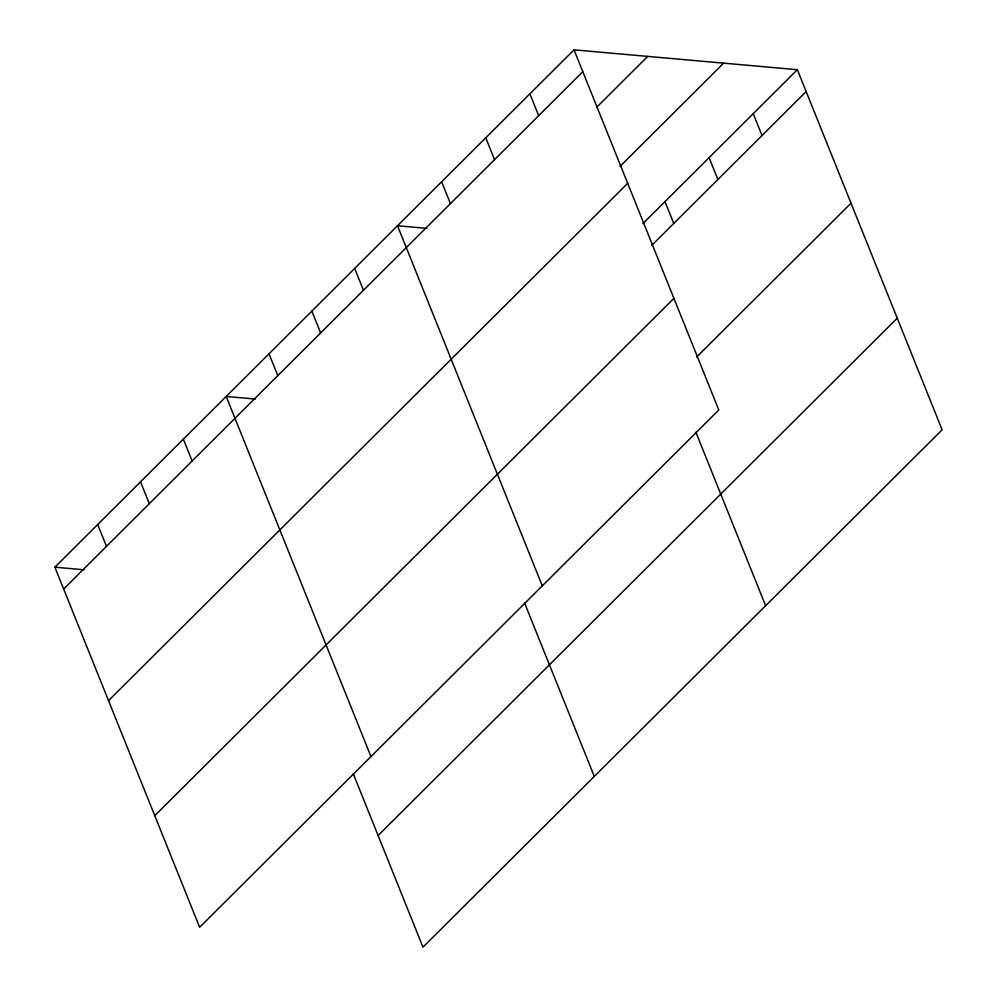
<?xml version="1.0" encoding="UTF-8"?>
<svg xmlns="http://www.w3.org/2000/svg" width="997" height="997" viewBox="0 0 997 997"><rect width="100%" height="100%" fill="white"/><g stroke="black" fill="none" stroke-linecap="round" stroke-linejoin="round"><path stroke-width="1.5" d="M574.023 49.85L718.787 409.979L199.637 927.297L54.872 567.181L574.023 49.85L797.363 69.703L942.128 429.819L422.977 947.15L353.25 773.697M63.658 589.028L582.809 71.697M596.979 106.966L647.726 56.405M619.96 166.487L723.66 63.147M108.536 700.654L627.674 183.336M642.915 223.602L797.363 69.703M651.702 245.449L806.137 91.55M154.772 815.671L673.91 298.34M696.567 357.088L851.014 203.176M378.1 835.523L897.25 318.193M426.679 228.338L397.504 225.746L542.281 585.862M255.369 399.049L226.194 396.457L370.959 756.586M54.872 567.181L84.047 569.773M753.234 113.67L762.02 135.53M709.104 157.651L717.89 179.497M664.974 201.618L673.76 223.465M695.894 432.262L765.621 605.715M529.893 93.818L538.679 115.677M485.763 137.798L494.549 159.645M441.634 181.766L450.42 203.612M524.572 602.986L594.299 776.439M354.683 268.417L363.469 290.264M311.849 311.101L320.635 332.948M269.016 353.773L277.802 375.632M183.361 439.141L192.147 460.988M140.527 481.813L149.313 503.672M97.706 524.497L106.48 546.344"/></g></svg>
